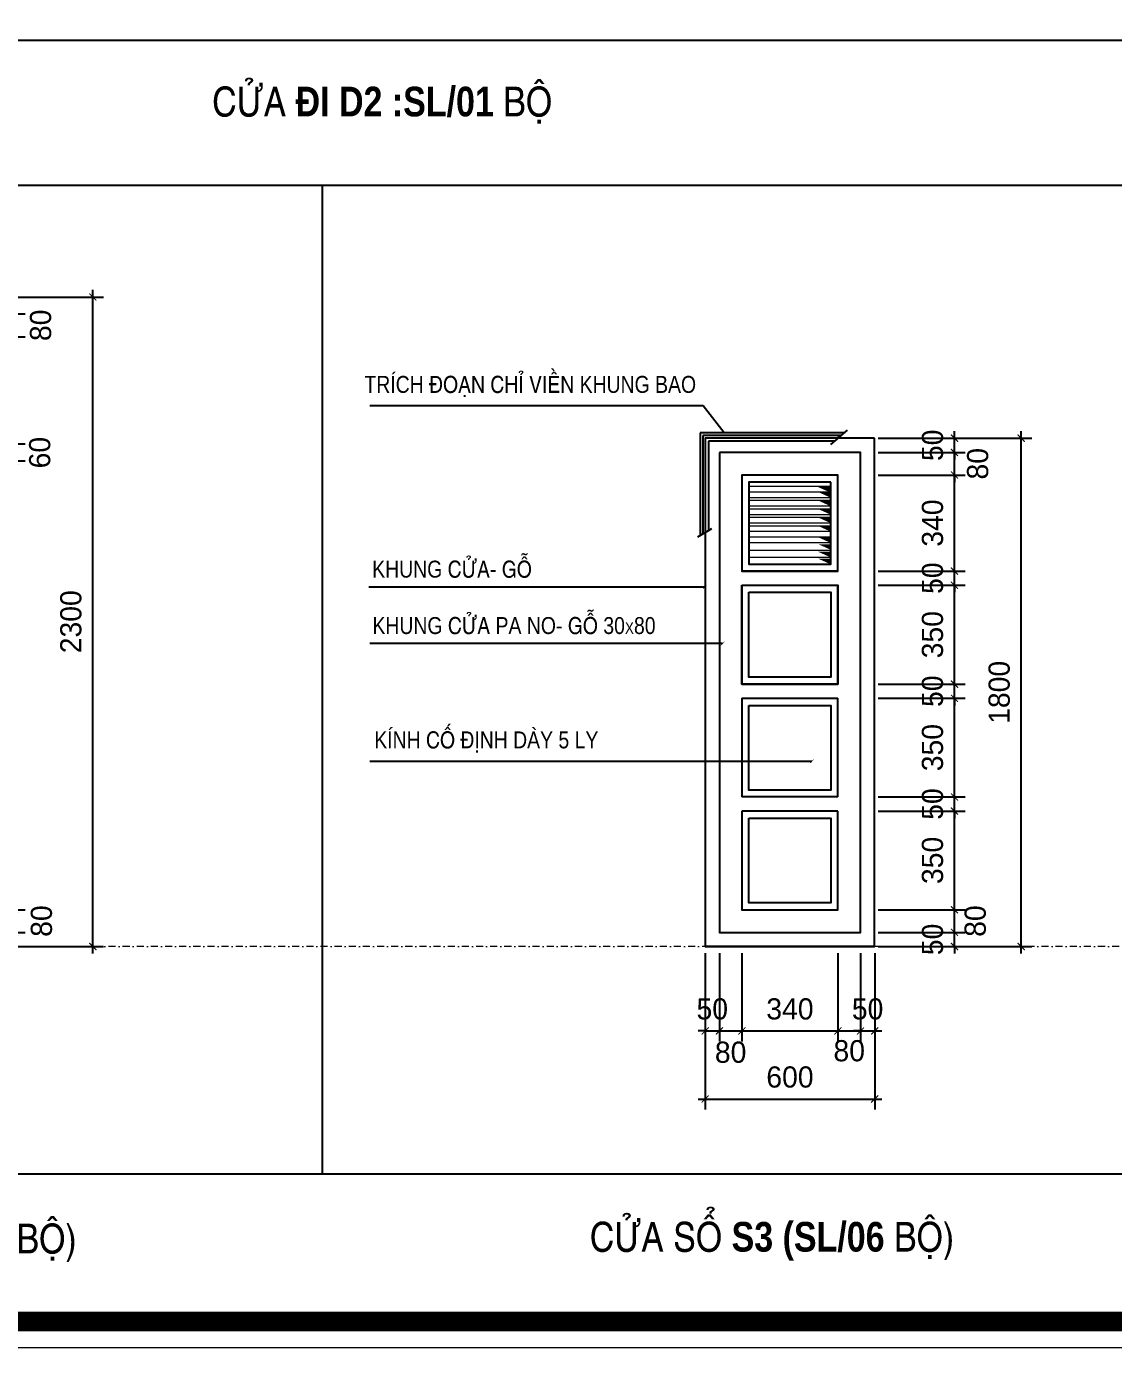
# Model space of a CAD drawing. Header units: millimetres. Extents: x 615730 to 2792744, y 139412 to 597571.
# Drawn here: x 836807 to 844506, y 284936 to 294294 of the extents above; entities that cross this region are included whole.
import ezdxf

# ---------------------------------------------------------------- set-up
doc = ezdxf.new("R2010")
doc.units = ezdxf.units.MM
doc.header["$MEASUREMENT"] = 0
doc.header["$PDMODE"] = 34
doc.linetypes.add('DASHDOT', pattern=[1, 0.5, -0.25, 0, -0.25])
doc.layers.get('0').update_dxf_attribs({"lineweight": 5})
for name, color, linetype in [('H', 252, 'Continuous'), ('NC', 7, 'Continuous'), ('noi that', 29, 'Continuous'), ('VL', 155, 'Continuous')]:
    doc.layers.add(name, color=color, linetype=linetype)
for name, color, linetype, lineweight in [('HATCH', 42, 'Continuous', 5), ('TEXTNUOC', 8, 'Continuous', 50), ('thay', 7, 'Continuous', 15), ('TIM TRUC', 149, 'DASHDOT', 9)]:
    doc.layers.add(name, color=color, linetype=linetype, lineweight=lineweight)
doc.styles.add('KC2', font='', dxfattribs={"height": 120})
doc.styles.add('RO', font='ROMANS.SHX', dxfattribs={"height": 120})
doc.styles.get("Standard").update_dxf_attribs({"font": ''})
doc.styles.add('VNI-AVO', font='vni-roms.shx')
doc.styles.get('KC2').set_extended_font_data('VNI-Helve-Condense')
doc.styles.get('Standard').set_extended_font_data('VNI-Avo')
doc.dimstyles.new('50 CS', dxfattribs={"dimtxt": 150, "dimasz": 50, "dimexe": 75, "dimexo": 0, "dimgap": 80, "dimtad": 1, "dimdec": 0, "dimlfac": 0.5, "dimzin": 12, "dimtxsty": 'VNI-AVO', "dimblk": 'ARCHTICK', "dimcen": 0, "dimdle": 50, "dimclrd": 252, "dimclre": 252, "dimclrt": 2, "dimadec": 0, "dimazin": 0, "dimtfac": 1, "dimtdec": 0, "dimtix": 1, "dimtmove": 2, "dimatfit": 0, "dimldrblk": 'OPEN90', "dimfxl": 1, "dimlwd": -1, "dimlwe": -1, "dimarcsym": 0})
doc.dimstyles.new('TL1-50TRUC', dxfattribs={"dimtxt": 150, "dimasz": 25, "dimexe": 50, "dimexo": 0, "dimgap": 20, "dimtad": 1, "dimdec": 0, "dimlfac": 0.5, "dimdsep": 46, "dimtxsty": 'RO', "dimblk": 'DOT', "dimcen": 100, "dimdle": 50, "dimclrd": 4, "dimclre": 4, "dimclrt": 30, "dimadec": 0, "dimazin": 0, "dimtfac": 1, "dimtdec": 0, "dimtix": 1, "dimtmove": 1, "dimatfit": 3, "dimldrblk": 'ARCHTICK', "dimfxl": 1, "dimtolj": 1, "dimarcsym": 0})

# ---------------------------------------------------------------- blocks, each defined once
blk = doc.blocks.new('_ARCHTICK')
at = {"color": 0, "linetype": 'ByBlock', "const_width": 0.15}
blk.add_lwpolyline([(-0.5, -0.5), (0.5, 0.5)], dxfattribs=at)
blk = doc.blocks.new('*D208')
at = {"layer": 'DEFPOINTS', "color": 0, "ltscale": 10, "transparency": 16777216}
for p in [(836372.2, 288037.2), (836722.2, 288037.2), (836372.2, 287877.2)]:
    blk.add_point(p, dxfattribs=at)
at = {"layer": 'VL', "color": 252, "ltscale": 10, "transparency": 16777216}
for p, q in [((836372.2, 288037.2), (836797.2, 288037.2)), ((836722.2, 287827.2), (836722.2, 288087.2)), ((836372.2, 287877.2), (836797.2, 287877.2))]:
    blk.add_line(p, q, dxfattribs=at)
at = {"layer": 'VL', "color": 252, "ltscale": 10, "transparency": 16777216, "xscale": 50, "yscale": 50, "zscale": 50}
for p, rotation in [((836722.2, 288037.2), 90), ((836722.2, 287877.2), 270)]:
    blk.add_blockref('_ARCHTICK', p, dxfattribs=dict(at, rotation=rotation))
at = {"layer": 'VL', "color": 2, "ltscale": 10, "transparency": 16777216, "insert": (836914.1, 287957.2), "char_height": 150, "attachment_point": 5, "rotation": 90, "style": 'VNI-AVO'}
blk.add_mtext('80', dxfattribs=at)
blk = doc.blocks.new('_Open90')
at = {"color": 0, "linetype": 'ByBlock', "lineweight": -2}
for p, q in [((0, 0), (-1, 0)), ((-0.5, 0.5), (0, 0)), ((0, 0), (-0.5, -0.5))]:
    blk.add_line(p, q, dxfattribs=at)
blk = doc.blocks.new('*D217')
at = {"layer": 'DEFPOINTS', "color": 0, "ltscale": 10, "transparency": 16777216}
for p in [(836372.2, 291336.4), (836722.2, 291336.4), (836372.2, 291216.4)]:
    blk.add_point(p, dxfattribs=at)
at = {"layer": 'VL', "color": 252, "ltscale": 10, "transparency": 16777216}
for p, q in [((836372.2, 291336.4), (836797.2, 291336.4)), ((836722.2, 291336.4), (836722.2, 291386.4)), ((836722.2, 291216.4), (836722.2, 291336.4)), ((836372.2, 291216.4), (836797.2, 291216.4)), ((836722.2, 291216.4), (836722.2, 291166.4))]:
    blk.add_line(p, q, dxfattribs=at)
at = {"layer": 'VL', "color": 252, "ltscale": 10, "transparency": 16777216, "xscale": 50, "yscale": 50, "zscale": 50}
for p, rotation in [((836722.2, 291336.4), 270), ((836722.2, 291216.4), 90)]:
    blk.add_blockref('_ARCHTICK', p, dxfattribs=dict(at, rotation=rotation))
at = {"layer": 'VL', "color": 2, "ltscale": 10, "transparency": 16777216, "insert": (836901.9, 291275.1), "char_height": 150, "attachment_point": 5, "rotation": 90, "style": 'VNI-AVO'}
blk.add_mtext('60', dxfattribs=at)
blk = doc.blocks.new('*D220')
at = {"layer": 'DEFPOINTS', "color": 0, "ltscale": 10, "transparency": 16777216}
for p in [(836372.2, 292257.2), (836722.2, 292257.2), (836372.2, 292096.3)]:
    blk.add_point(p, dxfattribs=at)
at = {"layer": 'VL', "color": 252, "ltscale": 10, "transparency": 16777216}
for p, q in [((836372.2, 292257.2), (836797.2, 292257.2)), ((836722.2, 292046.3), (836722.2, 292307.2)), ((836372.2, 292096.3), (836797.2, 292096.3))]:
    blk.add_line(p, q, dxfattribs=at)
at = {"layer": 'VL', "color": 252, "ltscale": 10, "transparency": 16777216, "xscale": 50, "yscale": 50, "zscale": 50}
for p, rotation in [((836722.2, 292257.2), 90), ((836722.2, 292096.3), 270)]:
    blk.add_blockref('_ARCHTICK', p, dxfattribs=dict(at, rotation=rotation))
at = {"layer": 'VL', "color": 2, "ltscale": 10, "transparency": 16777216, "insert": (836908.1, 292176.8), "char_height": 150, "attachment_point": 5, "rotation": 90, "style": 'VNI-AVO'}
blk.add_mtext('80', dxfattribs=at)
blk = doc.blocks.new('*D222')
at = {"layer": 'DEFPOINTS', "color": 0, "ltscale": 10, "transparency": 16777216}
for p in [(836372.2, 292377.2), (837277.5, 292377.2), (836372.2, 287777.2)]:
    blk.add_point(p, dxfattribs=at)
at = {"layer": 'VL', "color": 252, "ltscale": 10, "transparency": 16777216}
for p, q in [((837277.5, 287727.2), (837277.5, 292427.2)), ((836372.2, 292377.2), (837352.5, 292377.2)), ((836372.2, 287777.2), (837352.5, 287777.2))]:
    blk.add_line(p, q, dxfattribs=at)
at = {"layer": 'VL', "color": 252, "ltscale": 10, "transparency": 16777216, "xscale": 50, "yscale": 50, "zscale": 50}
for p, rotation in [((837277.5, 292377.2), 90), ((837277.5, 287777.2), 270)]:
    blk.add_blockref('_ARCHTICK', p, dxfattribs=dict(at, rotation=rotation))
at = {"layer": 'VL', "color": 2, "ltscale": 10, "transparency": 16777216, "insert": (837122.5, 290077.2), "char_height": 150, "attachment_point": 5, "rotation": 90, "style": 'VNI-AVO'}
blk.add_mtext('2300', dxfattribs=at)
blk = doc.blocks.new('*D336')
at = {"layer": 'DEFPOINTS', "color": 0, "ltscale": 10, "transparency": 16777216}
for p in [(842837.9, 287877.2), (843378.9, 287877.2), (842837.9, 287777.2)]:
    blk.add_point(p, dxfattribs=at)
at = {"layer": 'VL', "color": 252, "ltscale": 10, "transparency": 16777216}
for p, q in [((842837.9, 287877.2), (843453.9, 287877.2)), ((843378.9, 287877.2), (843378.9, 287927.2)), ((843378.9, 287777.2), (843378.9, 287877.2)), ((842837.9, 287777.2), (843453.9, 287777.2)), ((843378.9, 287777.2), (843378.9, 287727.2))]:
    blk.add_line(p, q, dxfattribs=at)
at = {"layer": 'VL', "color": 252, "ltscale": 10, "transparency": 16777216, "xscale": 50, "yscale": 50, "zscale": 50}
for p, rotation in [((843378.9, 287877.2), 270), ((843378.9, 287777.2), 90)]:
    blk.add_blockref('_ARCHTICK', p, dxfattribs=dict(at, rotation=rotation))
at = {"layer": 'VL', "color": 2, "ltscale": 10, "transparency": 16777216, "insert": (843223.9, 287827.2), "char_height": 150, "attachment_point": 5, "rotation": 90, "style": 'VNI-AVO'}
blk.add_mtext('50', dxfattribs=at)
blk = doc.blocks.new('*D337')
at = {"layer": 'DEFPOINTS', "color": 0, "ltscale": 10, "transparency": 16777216}
for p in [(842837.9, 288736.2), (843378.9, 288736.2), (842837.9, 288037.2)]:
    blk.add_point(p, dxfattribs=at)
at = {"layer": 'VL', "color": 252, "ltscale": 10, "transparency": 16777216}
for p, q in [((843378.9, 287987.2), (843378.9, 288786.2)), ((842837.9, 288736.2), (843453.9, 288736.2)), ((842837.9, 288037.2), (843453.9, 288037.2))]:
    blk.add_line(p, q, dxfattribs=at)
at = {"layer": 'VL', "color": 252, "ltscale": 10, "transparency": 16777216, "xscale": 50, "yscale": 50, "zscale": 50}
for p, rotation in [((843378.9, 288736.2), 90), ((843378.9, 288037.2), 270)]:
    blk.add_blockref('_ARCHTICK', p, dxfattribs=dict(at, rotation=rotation))
at = {"layer": 'VL', "color": 2, "ltscale": 10, "transparency": 16777216, "insert": (843223.9, 288386.7), "char_height": 150, "attachment_point": 5, "rotation": 90, "style": 'VNI-AVO'}
blk.add_mtext('350', dxfattribs=at)
blk = doc.blocks.new('*D338')
at = {"layer": 'DEFPOINTS', "color": 0, "ltscale": 10, "transparency": 16777216}
for p in [(842837.9, 288836.2), (843378.9, 288836.2), (842837.9, 288736.2)]:
    blk.add_point(p, dxfattribs=at)
at = {"layer": 'VL', "color": 252, "ltscale": 10, "transparency": 16777216}
for p, q in [((843378.9, 288836.2), (843378.9, 288886.2)), ((842837.9, 288836.2), (843453.9, 288836.2)), ((843378.9, 288736.2), (843378.9, 288836.2)), ((842837.9, 288736.2), (843453.9, 288736.2)), ((843378.9, 288736.2), (843378.9, 288686.2))]:
    blk.add_line(p, q, dxfattribs=at)
at = {"layer": 'VL', "color": 252, "ltscale": 10, "transparency": 16777216, "xscale": 50, "yscale": 50, "zscale": 50}
for p, rotation in [((843378.9, 288836.2), 270), ((843378.9, 288736.2), 90)]:
    blk.add_blockref('_ARCHTICK', p, dxfattribs=dict(at, rotation=rotation))
at = {"layer": 'VL', "color": 2, "ltscale": 10, "transparency": 16777216, "insert": (843223.9, 288786.2), "char_height": 150, "attachment_point": 5, "rotation": 90, "style": 'VNI-AVO'}
blk.add_mtext('50', dxfattribs=at)
blk = doc.blocks.new('*D339')
at = {"layer": 'DEFPOINTS', "color": 0, "ltscale": 10, "transparency": 16777216}
for p in [(842837.9, 289535.2), (843378.9, 289535.2), (842837.9, 288836.2)]:
    blk.add_point(p, dxfattribs=at)
at = {"layer": 'VL', "color": 252, "ltscale": 10, "transparency": 16777216}
for p, q in [((842837.9, 289535.2), (843453.9, 289535.2)), ((843378.9, 288786.2), (843378.9, 289585.2)), ((842837.9, 288836.2), (843453.9, 288836.2))]:
    blk.add_line(p, q, dxfattribs=at)
at = {"layer": 'VL', "color": 252, "ltscale": 10, "transparency": 16777216, "xscale": 50, "yscale": 50, "zscale": 50}
for p, rotation in [((843378.9, 289535.2), 90), ((843378.9, 288836.2), 270)]:
    blk.add_blockref('_ARCHTICK', p, dxfattribs=dict(at, rotation=rotation))
at = {"layer": 'VL', "color": 2, "ltscale": 10, "transparency": 16777216, "insert": (843223.9, 289185.7), "char_height": 150, "attachment_point": 5, "rotation": 90, "style": 'VNI-AVO'}
blk.add_mtext('350', dxfattribs=at)
blk = doc.blocks.new('*D340')
at = {"layer": 'DEFPOINTS', "color": 0, "ltscale": 10, "transparency": 16777216}
for p in [(842837.9, 289635.2), (843378.9, 289635.2), (842837.9, 289535.2)]:
    blk.add_point(p, dxfattribs=at)
at = {"layer": 'VL', "color": 252, "ltscale": 10, "transparency": 16777216}
for p, q in [((842837.9, 289635.2), (843453.9, 289635.2)), ((843378.9, 289635.2), (843378.9, 289685.2)), ((843378.9, 289535.2), (843378.9, 289635.2)), ((842837.9, 289535.2), (843453.9, 289535.2)), ((843378.9, 289535.2), (843378.9, 289485.2))]:
    blk.add_line(p, q, dxfattribs=at)
at = {"layer": 'VL', "color": 252, "ltscale": 10, "transparency": 16777216, "xscale": 50, "yscale": 50, "zscale": 50}
for p, rotation in [((843378.9, 289635.2), 270), ((843378.9, 289535.2), 90)]:
    blk.add_blockref('_ARCHTICK', p, dxfattribs=dict(at, rotation=rotation))
at = {"layer": 'VL', "color": 2, "ltscale": 10, "transparency": 16777216, "insert": (843223.9, 289585.2), "char_height": 150, "attachment_point": 5, "rotation": 90, "style": 'VNI-AVO'}
blk.add_mtext('50', dxfattribs=at)
blk = doc.blocks.new('*D341')
at = {"layer": 'DEFPOINTS', "color": 0, "ltscale": 10, "transparency": 16777216}
for p in [(842837.9, 290335.8), (843378.9, 290335.8), (842837.9, 289635.2)]:
    blk.add_point(p, dxfattribs=at)
at = {"layer": 'VL', "color": 252, "ltscale": 10, "transparency": 16777216}
for p, q in [((843378.9, 289585.2), (843378.9, 290385.8)), ((842837.9, 290335.8), (843453.9, 290335.8)), ((842837.9, 289635.2), (843453.9, 289635.2))]:
    blk.add_line(p, q, dxfattribs=at)
at = {"layer": 'VL', "color": 252, "ltscale": 10, "transparency": 16777216, "xscale": 50, "yscale": 50, "zscale": 50}
for p, rotation in [((843378.9, 290335.8), 90), ((843378.9, 289635.2), 270)]:
    blk.add_blockref('_ARCHTICK', p, dxfattribs=dict(at, rotation=rotation))
at = {"layer": 'VL', "color": 2, "ltscale": 10, "transparency": 16777216, "insert": (843223.9, 289985.5), "char_height": 150, "attachment_point": 5, "rotation": 90, "style": 'VNI-AVO'}
blk.add_mtext('350', dxfattribs=at)
blk = doc.blocks.new('*D342')
at = {"layer": 'DEFPOINTS', "color": 0, "ltscale": 10, "transparency": 16777216}
for p in [(842837.9, 290435.8), (843378.9, 290435.8), (842837.9, 290335.8)]:
    blk.add_point(p, dxfattribs=at)
at = {"layer": 'VL', "color": 252, "ltscale": 10, "transparency": 16777216}
for p, q in [((843378.9, 290435.8), (843378.9, 290485.8)), ((842837.9, 290435.8), (843453.9, 290435.8)), ((843378.9, 290335.8), (843378.9, 290435.8)), ((842837.9, 290335.8), (843453.9, 290335.8)), ((843378.9, 290335.8), (843378.9, 290285.8))]:
    blk.add_line(p, q, dxfattribs=at)
at = {"layer": 'VL', "color": 252, "ltscale": 10, "transparency": 16777216, "xscale": 50, "yscale": 50, "zscale": 50}
for p, rotation in [((843378.9, 290435.8), 270), ((843378.9, 290335.8), 90)]:
    blk.add_blockref('_ARCHTICK', p, dxfattribs=dict(at, rotation=rotation))
at = {"layer": 'VL', "color": 2, "ltscale": 10, "transparency": 16777216, "insert": (843223.9, 290385.8), "char_height": 150, "attachment_point": 5, "rotation": 90, "style": 'VNI-AVO'}
blk.add_mtext('50', dxfattribs=at)
blk = doc.blocks.new('*D343')
at = {"layer": 'DEFPOINTS', "color": 0, "ltscale": 10, "transparency": 16777216}
for p in [(842837.9, 291116.4), (843378.9, 291116.4), (842837.9, 290435.8)]:
    blk.add_point(p, dxfattribs=at)
at = {"layer": 'VL', "color": 252, "ltscale": 10, "transparency": 16777216}
for p, q in [((842837.9, 291116.4), (843453.9, 291116.4)), ((843378.9, 290385.8), (843378.9, 291166.4)), ((842837.9, 290435.8), (843453.9, 290435.8))]:
    blk.add_line(p, q, dxfattribs=at)
at = {"layer": 'VL', "color": 252, "ltscale": 10, "transparency": 16777216, "xscale": 50, "yscale": 50, "zscale": 50}
for p, rotation in [((843378.9, 291116.4), 90), ((843378.9, 290435.8), 270)]:
    blk.add_blockref('_ARCHTICK', p, dxfattribs=dict(at, rotation=rotation))
at = {"layer": 'VL', "color": 2, "ltscale": 10, "transparency": 16777216, "insert": (843223.9, 290776.1), "char_height": 150, "attachment_point": 5, "rotation": 90, "style": 'VNI-AVO'}
blk.add_mtext('340', dxfattribs=at)
blk = doc.blocks.new('*D344')
at = {"layer": 'DEFPOINTS', "color": 0, "ltscale": 10, "transparency": 16777216}
for p in [(842837.9, 291276.4), (843378.9, 291276.4), (842837.9, 291116.4)]:
    blk.add_point(p, dxfattribs=at)
at = {"layer": 'VL', "color": 252, "ltscale": 10, "transparency": 16777216}
for p, q in [((843378.9, 291276.4), (843378.9, 291326.4)), ((842837.9, 291276.4), (843453.9, 291276.4)), ((843378.9, 291116.4), (843378.9, 291276.4)), ((842837.9, 291116.4), (843453.9, 291116.4)), ((843378.9, 291116.4), (843378.9, 291066.4))]:
    blk.add_line(p, q, dxfattribs=at)
at = {"layer": 'VL', "color": 252, "ltscale": 10, "transparency": 16777216, "xscale": 50, "yscale": 50, "zscale": 50}
for p, rotation in [((843378.9, 291276.4), 270), ((843378.9, 291116.4), 90)]:
    blk.add_blockref('_ARCHTICK', p, dxfattribs=dict(at, rotation=rotation))
at = {"layer": 'VL', "color": 2, "ltscale": 10, "transparency": 16777216, "insert": (843543.8, 291196.4), "char_height": 150, "attachment_point": 5, "rotation": 90, "style": 'VNI-AVO'}
blk.add_mtext('80', dxfattribs=at)
blk = doc.blocks.new('*D345')
at = {"layer": 'DEFPOINTS', "color": 0, "ltscale": 10, "transparency": 16777216}
for p in [(842837.9, 291377.2), (843378.9, 291377.2), (842837.9, 291276.4)]:
    blk.add_point(p, dxfattribs=at)
at = {"layer": 'VL', "color": 252, "ltscale": 10, "transparency": 16777216}
for p, q in [((843378.9, 291377.2), (843378.9, 291427.2)), ((842837.9, 291377.2), (843453.9, 291377.2)), ((843378.9, 291276.4), (843378.9, 291377.2)), ((842837.9, 291276.4), (843453.9, 291276.4)), ((843378.9, 291276.4), (843378.9, 291226.4))]:
    blk.add_line(p, q, dxfattribs=at)
at = {"layer": 'VL', "color": 252, "ltscale": 10, "transparency": 16777216, "xscale": 50, "yscale": 50, "zscale": 50}
for p, rotation in [((843378.9, 291377.2), 270), ((843378.9, 291276.4), 90)]:
    blk.add_blockref('_ARCHTICK', p, dxfattribs=dict(at, rotation=rotation))
at = {"layer": 'VL', "color": 2, "ltscale": 10, "transparency": 16777216, "insert": (843223.9, 291326.8), "char_height": 150, "attachment_point": 5, "rotation": 90, "style": 'VNI-AVO'}
blk.add_mtext('50', dxfattribs=at)
blk = doc.blocks.new('*D346')
at = {"layer": 'DEFPOINTS', "color": 0, "ltscale": 10, "transparency": 16777216}
for p in [(842837.9, 288037.2), (843378.9, 288037.2), (842837.9, 287877.2)]:
    blk.add_point(p, dxfattribs=at)
at = {"layer": 'VL', "color": 252, "ltscale": 10, "transparency": 16777216}
for p, q in [((842837.9, 288037.2), (843453.9, 288037.2)), ((843378.9, 287827.2), (843378.9, 288087.2)), ((842837.9, 287877.2), (843453.9, 287877.2))]:
    blk.add_line(p, q, dxfattribs=at)
at = {"layer": 'VL', "color": 252, "ltscale": 10, "transparency": 16777216, "xscale": 50, "yscale": 50, "zscale": 50}
for p, rotation in [((843378.9, 288037.2), 90), ((843378.9, 287877.2), 270)]:
    blk.add_blockref('_ARCHTICK', p, dxfattribs=dict(at, rotation=rotation))
at = {"layer": 'VL', "color": 2, "ltscale": 10, "transparency": 16777216, "insert": (843526.8, 287957.2), "char_height": 150, "attachment_point": 5, "rotation": 90, "style": 'VNI-AVO'}
blk.add_mtext('80', dxfattribs=at)
blk = doc.blocks.new('*D347')
at = {"layer": 'DEFPOINTS', "color": 0, "ltscale": 10, "transparency": 16777216}
for p in [(842837.9, 291377.2), (843851.3, 291377.2), (842837.9, 287777.2)]:
    blk.add_point(p, dxfattribs=at)
at = {"layer": 'VL', "color": 252, "ltscale": 10, "transparency": 16777216}
for p, q in [((843851.3, 287727.2), (843851.3, 291427.2)), ((842837.9, 291377.2), (843926.3, 291377.2)), ((842837.9, 287777.2), (843926.3, 287777.2))]:
    blk.add_line(p, q, dxfattribs=at)
at = {"layer": 'VL', "color": 252, "ltscale": 10, "transparency": 16777216, "xscale": 50, "yscale": 50, "zscale": 50}
for p, rotation in [((843851.3, 291377.2), 90), ((843851.3, 287777.2), 270)]:
    blk.add_blockref('_ARCHTICK', p, dxfattribs=dict(at, rotation=rotation))
at = {"layer": 'VL', "color": 2, "ltscale": 10, "transparency": 16777216, "insert": (843696.3, 289577.2), "char_height": 150, "attachment_point": 5, "rotation": 90, "style": 'VNI-AVO'}
blk.add_mtext('1800', dxfattribs=at)
blk = doc.blocks.new('*D348')
at = {"layer": 'DEFPOINTS', "color": 0, "ltscale": 10, "transparency": 16777216}
for p in [(841613.9, 287728.7), (841713.9, 287728.7), (841713.9, 287179.1)]:
    blk.add_point(p, dxfattribs=at)
at = {"layer": 'VL', "color": 252, "ltscale": 10, "transparency": 16777216}
for p, q in [((841613.9, 287728.7), (841613.9, 287104.1)), ((841713.9, 287728.7), (841713.9, 287104.1)), ((841613.9, 287179.1), (841563.9, 287179.1)), ((841613.9, 287179.1), (841713.9, 287179.1)), ((841713.9, 287179.1), (841763.9, 287179.1))]:
    blk.add_line(p, q, dxfattribs=at)
at = {"layer": 'VL', "color": 252, "ltscale": 10, "transparency": 16777216, "xscale": 50, "yscale": 50, "zscale": 50}
blk.add_blockref('_ARCHTICK', (841613.9, 287179.1), dxfattribs=at)
at = {"layer": 'VL', "color": 252, "ltscale": 10, "transparency": 16777216, "xscale": 50, "yscale": 50, "zscale": 50, "rotation": 180}
blk.add_blockref('_ARCHTICK', (841713.9, 287179.1), dxfattribs=at)
at = {"layer": 'VL', "color": 2, "ltscale": 10, "transparency": 16777216, "insert": (841663.9, 287334.1), "char_height": 150, "attachment_point": 5, "style": 'VNI-AVO'}
blk.add_mtext('50', dxfattribs=at)
blk = doc.blocks.new('*D349')
at = {"layer": 'DEFPOINTS', "color": 0, "ltscale": 10, "transparency": 16777216}
for p in [(841713.9, 287728.7), (841873.9, 287728.7), (841873.9, 287179.1)]:
    blk.add_point(p, dxfattribs=at)
at = {"layer": 'VL', "color": 252, "ltscale": 10, "transparency": 16777216}
for p, q in [((841713.9, 287728.7), (841713.9, 287104.1)), ((841873.9, 287728.7), (841873.9, 287104.1)), ((841663.9, 287179.1), (841923.9, 287179.1))]:
    blk.add_line(p, q, dxfattribs=at)
at = {"layer": 'VL', "color": 252, "ltscale": 10, "transparency": 16777216, "xscale": 50, "yscale": 50, "zscale": 50, "rotation": 180}
blk.add_blockref('_ARCHTICK', (841713.9, 287179.1), dxfattribs=at)
at = {"layer": 'VL', "color": 252, "ltscale": 10, "transparency": 16777216, "xscale": 50, "yscale": 50, "zscale": 50}
blk.add_blockref('_ARCHTICK', (841873.9, 287179.1), dxfattribs=at)
at = {"layer": 'VL', "color": 2, "ltscale": 10, "transparency": 16777216, "insert": (841793.9, 287027.3), "char_height": 150, "attachment_point": 5, "style": 'VNI-AVO'}
blk.add_mtext('80', dxfattribs=at)
blk = doc.blocks.new('*D350')
at = {"layer": 'DEFPOINTS', "color": 0, "ltscale": 10, "transparency": 16777216}
for p in [(841873.9, 287728.7), (842553.6, 287728.7), (842553.6, 287179.1)]:
    blk.add_point(p, dxfattribs=at)
at = {"layer": 'VL', "color": 252, "ltscale": 10, "transparency": 16777216}
for p, q in [((841873.9, 287728.7), (841873.9, 287104.1)), ((842553.6, 287728.7), (842553.6, 287104.1)), ((841823.9, 287179.1), (842603.6, 287179.1))]:
    blk.add_line(p, q, dxfattribs=at)
at = {"layer": 'VL', "color": 252, "ltscale": 10, "transparency": 16777216, "xscale": 50, "yscale": 50, "zscale": 50, "rotation": 180}
blk.add_blockref('_ARCHTICK', (841873.9, 287179.1), dxfattribs=at)
at = {"layer": 'VL', "color": 252, "ltscale": 10, "transparency": 16777216, "xscale": 50, "yscale": 50, "zscale": 50}
blk.add_blockref('_ARCHTICK', (842553.6, 287179.1), dxfattribs=at)
at = {"layer": 'VL', "color": 2, "ltscale": 10, "transparency": 16777216, "insert": (842213.8, 287334.1), "char_height": 150, "attachment_point": 5, "style": 'VNI-AVO'}
blk.add_mtext('340', dxfattribs=at)
blk = doc.blocks.new('*D351')
at = {"layer": 'DEFPOINTS', "color": 0, "ltscale": 10, "transparency": 16777216}
for p in [(842553.6, 287728.7), (842713.6, 287728.7), (842713.6, 287179.1)]:
    blk.add_point(p, dxfattribs=at)
at = {"layer": 'VL', "color": 252, "ltscale": 10, "transparency": 16777216}
for p, q in [((842553.6, 287728.7), (842553.6, 287104.1)), ((842713.6, 287728.7), (842713.6, 287104.1)), ((842503.6, 287179.1), (842763.6, 287179.1))]:
    blk.add_line(p, q, dxfattribs=at)
at = {"layer": 'VL', "color": 252, "ltscale": 10, "transparency": 16777216, "xscale": 50, "yscale": 50, "zscale": 50, "rotation": 180}
blk.add_blockref('_ARCHTICK', (842553.6, 287179.1), dxfattribs=at)
at = {"layer": 'VL', "color": 252, "ltscale": 10, "transparency": 16777216, "xscale": 50, "yscale": 50, "zscale": 50}
blk.add_blockref('_ARCHTICK', (842713.6, 287179.1), dxfattribs=at)
at = {"layer": 'VL', "color": 2, "ltscale": 10, "transparency": 16777216, "insert": (842633.6, 287037.9), "char_height": 150, "attachment_point": 5, "style": 'VNI-AVO'}
blk.add_mtext('80', dxfattribs=at)
blk = doc.blocks.new('*D352')
at = {"layer": 'DEFPOINTS', "color": 0, "ltscale": 10, "transparency": 16777216}
for p in [(842713.6, 287728.7), (842813.9, 287728.7), (842813.9, 287179.1)]:
    blk.add_point(p, dxfattribs=at)
at = {"layer": 'VL', "color": 252, "ltscale": 10, "transparency": 16777216}
for p, q in [((842713.6, 287728.7), (842713.6, 287104.1)), ((842813.9, 287728.7), (842813.9, 287104.1)), ((842713.6, 287179.1), (842663.6, 287179.1)), ((842713.6, 287179.1), (842813.9, 287179.1)), ((842813.9, 287179.1), (842863.9, 287179.1))]:
    blk.add_line(p, q, dxfattribs=at)
at = {"layer": 'VL', "color": 252, "ltscale": 10, "transparency": 16777216, "xscale": 50, "yscale": 50, "zscale": 50}
blk.add_blockref('_ARCHTICK', (842713.6, 287179.1), dxfattribs=at)
at = {"layer": 'VL', "color": 252, "ltscale": 10, "transparency": 16777216, "xscale": 50, "yscale": 50, "zscale": 50, "rotation": 180}
blk.add_blockref('_ARCHTICK', (842813.9, 287179.1), dxfattribs=at)
at = {"layer": 'VL', "color": 2, "ltscale": 10, "transparency": 16777216, "insert": (842763.8, 287334.1), "char_height": 150, "attachment_point": 5, "style": 'VNI-AVO'}
blk.add_mtext('50', dxfattribs=at)
blk = doc.blocks.new('*D353')
at = {"layer": 'DEFPOINTS', "color": 0, "ltscale": 10, "transparency": 16777216}
for p in [(841613.9, 287728.7), (842813.9, 287728.7), (842813.9, 286696.9)]:
    blk.add_point(p, dxfattribs=at)
at = {"layer": 'VL', "color": 252, "ltscale": 10, "transparency": 16777216}
for p, q in [((841613.9, 287728.7), (841613.9, 286621.9)), ((842813.9, 287728.7), (842813.9, 286621.9)), ((841563.9, 286696.9), (842863.9, 286696.9))]:
    blk.add_line(p, q, dxfattribs=at)
at = {"layer": 'VL', "color": 252, "ltscale": 10, "transparency": 16777216, "xscale": 50, "yscale": 50, "zscale": 50, "rotation": 180}
blk.add_blockref('_ARCHTICK', (841613.9, 286696.9), dxfattribs=at)
at = {"layer": 'VL', "color": 252, "ltscale": 10, "transparency": 16777216, "xscale": 50, "yscale": 50, "zscale": 50}
blk.add_blockref('_ARCHTICK', (842813.9, 286696.9), dxfattribs=at)
at = {"layer": 'VL', "color": 2, "ltscale": 10, "transparency": 16777216, "insert": (842213.9, 286851.9), "char_height": 150, "attachment_point": 5, "style": 'VNI-AVO'}
blk.add_mtext('600', dxfattribs=at)
blk = doc.blocks.new('_DOT')
at = {"color": 0, "linetype": 'ByBlock'}
blk.add_line((-0.5, 0), (-1, 0), dxfattribs=at)
at = {"color": 0, "linetype": 'ByBlock', "const_width": 0.5}
blk.add_lwpolyline([(-0.25, 0, 1), (0.25, 0, 1)], format="xyb", close=True, dxfattribs=at)

msp = doc.modelspace()

# ---------------------------------------------------------------- hatches: boundary and pattern name
at = {"layer": 'HATCH'}
for points in [[(842414.7, 291035.3), (842503.6, 291035.3), (842503.6, 290995.3)], [(842414.7, 290995.3), (842503.6, 290995.3), (842503.6, 290955.3)], [(842414.7, 290935.3), (842503.6, 290935.3), (842503.6, 290895.3)], [(842414.7, 290875.3), (842503.6, 290875.3), (842503.6, 290835.3)], [(842414.7, 290815.3), (842503.6, 290815.3), (842503.6, 290775.3)], [(842414.7, 290755.3), (842503.6, 290755.3), (842503.6, 290715.3)], [(842414.7, 290675.3), (842503.6, 290675.3), (842503.6, 290635.3)], [(842414.7, 290626.6), (842503.6, 290626.6), (842503.6, 290586.6)], [(842414.7, 290572.5), (842503.6, 290572.5), (842503.6, 290532.5)], [(842414.7, 290523.7), (842503.6, 290523.7), (842503.6, 290483.7)]]:
    msp.add_hatch(color=256, dxfattribs=at).paths.add_polyline_path(points)

# ---------------------------------------------------------------- linework, layer by layer
at = {"layer": 'H', "const_width": 138.2}
msp.add_lwpolyline([(825165.9, 285120.6), (852168.8, 285120.6), (852168.8, 304105.6), (825165.9, 304105.6)], close=True, dxfattribs=at)
at = {"layer": 'HATCH'}
for p, q in [((842503.6, 291035.3), (841923.9, 291035.3)), ((842503.6, 290995.3), (842414.7, 291035.3)), ((842503.6, 290995.3), (841923.9, 290995.3)), ((842503.6, 290995.3), (841923.9, 290995.3)), ((842503.6, 290955.3), (841923.9, 290955.3)), ((842503.6, 290935.3), (841923.9, 290935.3)), ((842503.6, 290895.3), (841923.9, 290895.3)), ((842503.6, 290875.3), (841923.9, 290875.3)), ((842503.6, 290835.3), (841923.9, 290835.3)), ((842503.6, 290815.3), (841923.9, 290815.3)), ((842503.6, 290775.3), (841923.9, 290775.3)), ((842503.6, 290755.3), (841923.9, 290755.3)), ((842503.6, 290715.3), (841923.9, 290715.3)), ((842503.6, 290675.3), (841923.9, 290675.3)), ((842503.6, 290635.3), (841923.9, 290635.3)), ((842503.6, 290581.2), (841923.9, 290581.2)), ((842503.6, 290532.5), (841923.9, 290532.5))]:
    msp.add_line(p, q, dxfattribs=at)
at = {"layer": 'NC', "linetype": 'Continuous', "ltscale": 20}
for p, q in [((841577.8, 291416.4), (841577.8, 290688.7)), ((842599.9, 291416.4), (841577.8, 291416.4)), ((841597.8, 291396.4), (841597.8, 290700.6)), ((842576.4, 291396.4), (841597.8, 291396.4)), ((842575.4, 291390.7), (842565.9, 291397.1)), ((842619.1, 291433.8), (842571.5, 291393.3)), ((841637.8, 291356.4), (841637.8, 290724.4)), ((842529.3, 291356.4), (841637.8, 291356.4)), ((842562.3, 291385.5), (842501.3, 291333.8)), ((842553.3, 291388.4), (842575.4, 291390.7)), ((842574.3, 291381.5), (842553.3, 291388.4)), ((841561.1, 290678.3), (841661.1, 290737.9))]:
    msp.add_line(p, q, dxfattribs=at)
at = {"layer": 'thay', "linetype": 'Continuous'}
msp.add_lwpolyline([(824981.6, 284936.3), (852353.1, 284936.3), (852353.1, 304289.9), (824981.6, 304289.9)], close=True, dxfattribs=at)
at = {"layer": 'TIM TRUC', "ltscale": 100}
msp.add_line((852353.1, 287777.2), (825540.8, 287777.2), dxfattribs=at)
at = {"layer": 'VL', "ltscale": 10}
for p, q in [((825540.8, 294195.4), (852353.1, 294195.4)), ((825540.8, 293170.1), (852353.1, 293170.1)), ((838902, 293170.1), (838902, 286166.5)), ((842553.6, 290435.8), (841873.9, 290435.8)), ((841873.9, 290335.8), (842553.6, 290335.8)), ((841873.9, 289635.2), (842553.6, 289635.2)), ((841873.9, 289535.2), (842553.6, 289535.2)), ((842553.6, 288836.2), (841873.9, 288836.2)), ((842553.6, 288736.2), (841873.9, 288736.2)), ((842813.9, 287777.2), (841613.9, 287777.2)), ((841613.9, 287777.2), (842813.6, 287777.2)), ((825540.8, 286166.5), (852353.1, 286166.5))]:
    msp.add_line(p, q, dxfattribs=at)
for points in [[(842813.6, 291377.2), (841613.9, 291377.2), (841613.9, 287777.2), (842813.6, 287777.2)], [(842553.6, 291116.4), (841873.9, 291116.4), (841873.9, 290435.8), (842553.6, 290435.8)], [(842503.6, 291066.4), (841923.9, 291066.4), (841923.9, 290485.8), (842503.6, 290485.8)], [(841873.9, 290335.8), (842553.6, 290335.8), (842553.6, 289635.2), (841873.9, 289635.2)], [(841923.9, 290285.8), (842503.6, 290285.8), (842503.6, 289685.2), (841923.9, 289685.2)], [(841923.9, 289485.2), (842503.6, 289485.2), (842503.6, 288884.5), (841923.9, 288884.5)], [(841923.9, 288686.2), (842503.6, 288686.2), (842503.6, 288085.5), (841923.9, 288085.5)]]:
    msp.add_lwpolyline(points, close=True, dxfattribs=at)
for points in [[(841713.9, 291276.4), (841713.9, 287877.2), (842713.6, 287877.2), (842713.6, 291276.4), (841713.9, 291276.4)], [(842553.6, 290435.8), (842553.6, 291116.4), (841873.9, 291116.4), (841873.9, 290435.8)], [(841873.9, 290335.8), (841873.9, 289635.2)], [(842553.6, 289635.2), (842553.6, 290335.8)], [(841873.9, 289535.2), (841873.9, 288836.2)], [(842553.6, 288836.2), (842553.6, 289535.2)], [(841873.9, 288736.2), (841873.9, 288037.2), (842553.6, 288037.2), (842553.6, 288736.2)]]:
    msp.add_lwpolyline(points, dxfattribs=at)

# ---------------------------------------------------------------- texts
at = {"char_height": 210, "width": 14211.4}
for s, insert, attachment_point in [('{\\fVNI-Helve-Condense|b1|i0|c0|p2;CÖÛA \\f.VnArial NarrowH|b1|i0|c0|p34;§I \\fVNI-Helve-Condense|b1|i0|c0|p2;D2 :SL/01 BOÄ }', (840530.2, 293604.2), 9), ('{\\fVNI-Helve-Condense|b1|i0|c0|p2;CÖÛA SOÅ S2 (SL/04 BOÄ)}', (834583.3, 285540.3), 7), ('{\\fVNI-Helve-Condense|b1|i0|c0|p2;CÖÛA SOÅ S3 (SL/06 BOÄ) }', (840797.1, 285552.8), 7)]:
    msp.add_mtext(s, dxfattribs=dict(at, insert=insert, attachment_point=attachment_point))
at = {"layer": 'NC', "linetype": 'Continuous', "ltscale": 20, "attachment_point": 1, "style": 'KC2'}
for s, insert, char_height, width in [('TRÍCH ÑOAÏN CHÆ VIEÀN KHUNG BAO', (839200.6, 291818.4), 120, 2834.286), ('{\\H1.2x;KHUNG CÖÛA- GOÃ }', (839255.8, 290509.9), 100, 2063.157), ('{\\H1.2x;KHUNG CÖÛA PA NO- GOÃ 30\\H0.7x;X\\H1.429x;80}', (839257.4, 290110.3), 100, 2063.157), ('KÍNH COÁ ÑÒNH DAØY 5 LY', (839270.4, 289300.5), 120, 2063.157)]:
    msp.add_mtext(s, dxfattribs=dict(at, insert=insert, char_height=char_height, width=width))

# ---------------------------------------------------------------- dimensions: what is measured, and where the dimension line sits
at = {"layer": 'VL', "ltscale": 10}
for base, p1, p2, picture, middle in [((837277.5, 292377.2), (836372.2, 287777.2), (836372.2, 292377.2), '*D222', (837122.5, 290077.2)), ((843378.9, 291377.2), (842837.9, 291276.4), (842837.9, 291377.2), '*D345', (843223.9, 291326.8)), ((843851.3, 291377.2), (842837.9, 287777.2), (842837.9, 291377.2), '*D347', (843696.3, 289577.2)), ((843378.9, 291116.4), (842837.9, 290435.8), (842837.9, 291116.4), '*D343', (843223.9, 290776.1)), ((843378.9, 290435.8), (842837.9, 290335.8), (842837.9, 290435.8), '*D342', (843223.9, 290385.8)), ((843378.9, 290335.8), (842837.9, 289635.2), (842837.9, 290335.8), '*D341', (843223.9, 289985.5)), ((843378.9, 289635.2), (842837.9, 289535.2), (842837.9, 289635.2), '*D340', (843223.9, 289585.2)), ((843378.8569907, 289535.1881491), (842837.9362755, 288836.1881491), (842837.9362755, 289535.1881491), '*D339', (843223.8569907, 289185.6881491)), ((843378.9, 288836.2), (842837.9, 288736.2), (842837.9, 288836.2), '*D338', (843223.9, 288786.2)), ((843378.8569907, 288736.1881491), (842837.9362755, 288037.1881491), (842837.9362755, 288736.1881491), '*D337', (843223.8569907, 288386.6881491)), ((843378.9, 287877.2), (842837.9, 287777.2), (842837.9, 287877.2), '*D336', (843223.9, 287827.2))]:
    dim = msp.add_linear_dim(base=base, p1=p1, p2=p2, angle=90, dimstyle='50 CS', dxfattribs=at)
    dim.commit()
    dim.dimension.update_dxf_attribs({"geometry": picture, "text_midpoint": middle})
for base, p1, p2, picture, middle in [((836722.2, 292257.2), (836372.2, 292096.3), (836372.2, 292257.2), '*D220', (836908.1, 292176.8)), ((836722.2, 291336.4), (836372.2, 291216.4), (836372.2, 291336.4), '*D217', (836901.9, 291275.1)), ((843378.9, 291276.4), (842837.9, 291116.4), (842837.9, 291276.4), '*D344', (843543.8, 291196.4)), ((836722.2, 288037.2), (836372.2, 287877.2), (836372.2, 288037.2), '*D208', (836914.1, 287957.2)), ((843378.9, 288037.2), (842837.9, 287877.2), (842837.9, 288037.2), '*D346', (843526.8, 287957.2))]:
    dim = msp.add_linear_dim(base=base, p1=p1, p2=p2, angle=90, dimstyle='50 CS', dxfattribs=at)
    dim.commit()
    dim.dimension.update_dxf_attribs({"geometry": picture, "text_midpoint": middle, "dimtype": 160})
for base, p1, p2, picture, middle in [((841713.9, 287179.1), (841613.9, 287728.7), (841713.9, 287728.7), '*D348', (841663.9, 287334.1)), ((842813.9, 286696.9), (841613.9, 287728.7), (842813.9, 287728.7), '*D353', (842213.9, 286851.9)), ((842553.6, 287179.1), (841873.9, 287728.7), (842553.6, 287728.7), '*D350', (842213.8, 287334.1)), ((842813.9, 287179.1), (842713.6, 287728.7), (842813.9, 287728.7), '*D352', (842763.8, 287334.1))]:
    dim = msp.add_linear_dim(base=base, p1=p1, p2=p2, dimstyle='50 CS', dxfattribs=at)
    dim.commit()
    dim.dimension.update_dxf_attribs({"geometry": picture, "text_midpoint": middle})
for base, p1, p2, picture, middle in [((841873.9, 287179.1), (841713.9, 287728.7), (841873.9, 287728.7), '*D349', (841793.9, 287027.3)), ((842713.6, 287179.1), (842553.6, 287728.7), (842713.6, 287728.7), '*D351', (842633.6, 287037.9))]:
    dim = msp.add_linear_dim(base=base, p1=p1, p2=p2, dimstyle='50 CS', dxfattribs=at)
    dim.commit()
    dim.dimension.update_dxf_attribs({"geometry": picture, "text_midpoint": middle, "dimtype": 160})

# ---------------------------------------------------------------- leaders
at = {"layer": 'NC', "color": 119, "linetype": 'Continuous', "ltscale": 20}
msp.add_leader([(841747.2, 291416.4), (841599.2, 291605.7), (839238.3, 291605.7)], dimstyle='TL1-50TRUC', override={"dimgap": 20, "dimtad": 0}, dxfattribs=at)
at = {"layer": 'NC', "linetype": 'Continuous', "ltscale": 20}
msp.add_leader([(841737.3, 289923.5), (839239.1, 289923.5)], dimstyle='TL1-50TRUC', override={"dimgap": 20, "dimtad": 0}, dxfattribs=at)
at = {"layer": 'noi that'}
msp.add_leader([(841610.3, 290323.1), (839232.6, 290323.1)], dimstyle='TL1-50TRUC', override={"dimgap": 20, "dimtad": 0}, dxfattribs=at)
at = {"layer": 'TEXTNUOC', "linetype": 'Continuous', "ltscale": 20}
msp.add_leader([(842369.5, 289088.5), (839239.1, 289088.5)], dimstyle='TL1-50TRUC', override={"dimgap": 20, "dimtad": 0}, dxfattribs=at)

doc.saveas('drawing.dxf')
